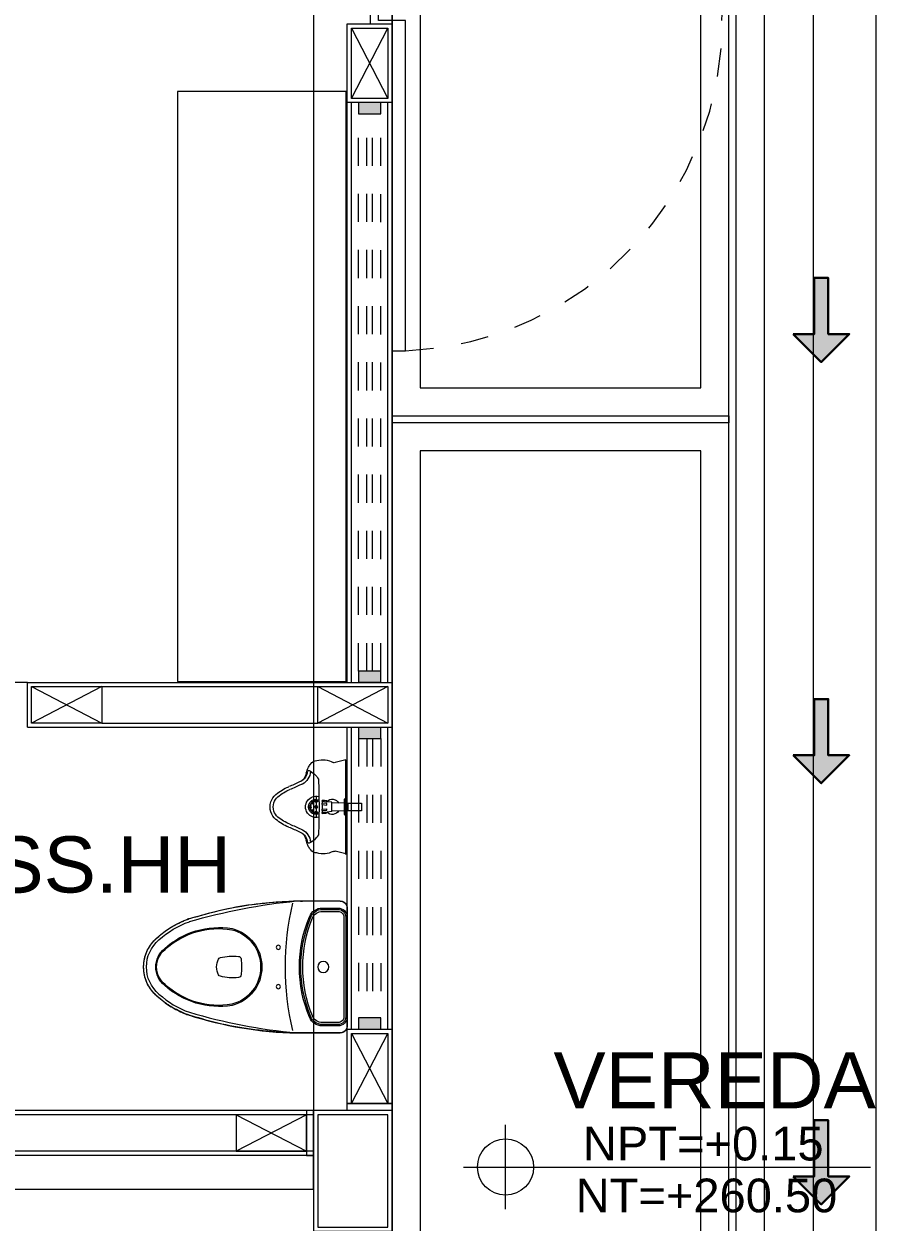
# Model space of a CAD drawing. Header units: metres. Extents: x 349075 to 349285, y 9281902 to 9282050.
# Drawn here: x 349141.298 to 349144.334, y 9281948.207 to 9281952.475 of the extents above; entities that cross this region are included whole.
import ezdxf

# ---------------------------------------------------------------- set-up
doc = ezdxf.new("R2010")
doc.units = ezdxf.units.M
doc.header["$LTSCALE"] = 0.25
for name, pattern in [('01 nivel$0$HIDDEN2', [0.1875, 0.125, -0.0625]), ('ACAD_ISO03W100', [30, 12, -18]), ('HIDDEN', [0.375, 0.25, -0.125])]:
    doc.linetypes.add(name, pattern=pattern)
for name, color, linetype, lineweight in [('.', 7, 'Continuous', 0), ('0_ CUNETAS', 151, 'Continuous', 5), ('0_VANOS', 30, 'Continuous', 9), ('ARQ-FONDO', 253, 'CONTINUOUS', 9), ('CUNETAS-RED', 5, 'CONTINUOUS', 18)]:
    doc.layers.add(name, color=color, linetype=linetype, lineweight=lineweight)
doc.styles.add('Arial_1', font='arial.ttf', dxfattribs={"height": 0.15})

# ---------------------------------------------------------------- blocks, each defined once
blk = doc.blocks.new('*U3841')
at = {"layer": '.', "lineweight": 30}
h = blk.add_hatch(color=1, dxfattribs=at)
h.dxf.hatch_style = 1
h.paths.add_polyline_path([(-0.025, -0.05), (-0.1, -0.05), (0, -0.15), (0.1, -0.05), (0.025, -0.05), (0.025, 0.15), (-0.025, 0.15)])
at = {"layer": '0_ CUNETAS', "color": 1, "lineweight": 30}
blk.add_lwpolyline([(-0.1, -0.05), (-0.025, -0.05), (-0.025, 0.15), (0.025, 0.15), (0.025, -0.05), (0.1, -0.05), (0, -0.15)], close=True, dxfattribs=at)
blk = doc.blocks.new('*U3842')
at = {"layer": '0_ CUNETAS', "color": 0, "linetype": 'ByBlock', "lineweight": -2, "transparency": 16777216}
for p in [(0, 10.5), (0, 9), (0, 7.5)]:
    blk.add_blockref('*U3841', p, dxfattribs=at)
blk = doc.blocks.new('red drenaje')
at = {"layer": 'CUNETAS-RED', "lineweight": 0}
blk.add_line((-7.2, 37.0731), (-7.2, 21.7595), dxfattribs=at)
at = {"layer": 'CUNETAS-RED', "lineweight": 0, "elevation": -41.0973}
for points in [[(-7.1, 37.0731), (-7.1, 21.9709)], [(-7.1, 37.0731), (-7.1, 21.7411), (-6.7, 21.9068), (-6.7, 37.0731), (-7.1, 37.0731)]]:
    blk.add_lwpolyline(points, dxfattribs=at)
at = {"layer": 'CUNETAS-RED', "lineweight": 0}
blk.add_blockref('*U3842', (-6.8964, 22.9186, 684.9178), dxfattribs=at)
blk = doc.blocks.new('columnas topico y donaciones')
at = {"layer": 'ARQ-FONDO'}
for points in [[(0.015, 5.385), (0.015, 5.815), (-0.265, 5.815), (-0.265, 5.385)], [(0, 5.4), (0, 5.8), (-0.25, 5.8), (-0.25, 5.4)]]:
    blk.add_lwpolyline(points, close=True, dxfattribs=at)
blk = doc.blocks.new('3545454')
at = {"layer": 'ARQ-FONDO'}
for p, q in [((2729.8556, 649.2617), (2730.0106, 649.2617)), ((2730.0356, 648.8167), (2730.0356, 649.2367)), ((2729.8556, 648.7917), (2730.0106, 648.7917))]:
    blk.add_line(p, q, dxfattribs=at)
for points in [[(2729.4706, 649.1976, -0.073136), (2729.8556, 649.2617, -0.060294)], [(2729.4735, 649.1881, -0.047463), (2729.8556, 649.2617)], [(2729.4706, 648.8558, 0.073117), (2729.8556, 648.7917, 0.060294)], [(2729.4735, 648.8653, 0.047463), (2729.8556, 648.7917)]]:
    blk.add_lwpolyline(points, format="xyb", dxfattribs=at)
for points in [[(2729.9473, 648.8167), (2730.0036, 648.8167, 0.414214), (2730.0356, 648.8487), (2730.0356, 649.2047, 0.414214), (2730.0036, 649.2367), (2729.9473, 649.2367, 0.303863), (2729.9011, 649.2057, 0.19793), (2729.9011, 648.8476, 0.303863)], [(2729.9473, 648.8217), (2730.0036, 648.8217, 0.414214), (2730.0306, 648.8487), (2730.0306, 649.2047, 0.414214), (2730.0036, 649.2317), (2729.9473, 649.2317, 0.303863), (2729.9057, 649.2038, 0.19793), (2729.9057, 648.8496, 0.303863)], [(2729.9473, 648.8287), (2730.0036, 648.8287, 0.414214), (2730.0236, 648.8487), (2730.0236, 649.2047, 0.414214), (2730.0036, 649.2247), (2729.9473, 649.2247, 0.303863), (2729.9121, 649.2012, 0.19793), (2729.9121, 648.8522, 0.303863)]]:
    blk.add_lwpolyline(points, format="xyb", close=True, dxfattribs=at)
for centre, radius in [((2729.7906, 649.0967), 0.0075), ((2729.9506, 649.0267), 0.02), ((2729.7906, 648.9567), 0.0075)]:
    blk.add_circle(centre, radius, dxfattribs=at)
for centre, radius, start, end in [((2730.8098, 649.0267), 0.9942, 166.8125, 193.1875), ((2730.0106, 649.2367), 0.025, 0, 90), ((2729.5805, 648.8768), 0.2906, 81.0398, 132.3117), ((2729.5776, 648.8818), 0.2817, 80.3823, 132.5542), ((2729.5903, 649.0267), 0.1372, 284.4675, 75.5325), ((2729.5903, 649.0267), 0.1416, 284.4675, 75.5325), ((2729.4374, 649.0267), 0.0836, 128.8077, 231.1923), ((2729.4374, 649.0267), 0.0804, 128.8077, 231.1923), ((2729.5864, 649.0502), 0.01, 104.5395, 150.9044), ((2729.6277, 648.8913), 0.1742, 83.2198, 104.5395), ((2729.6476, 649.0543), 0.01, 5.9844, 86.386), ((2729.6287, 649.0267), 0.0583, 150.9044, 209.0956), ((2729.3847, 649.0267), 0.2744, 354.0156, 5.9844), ((2729.5864, 649.0032), 0.01, 209.0956, 255.4605), ((2729.6277, 649.1621), 0.1742, 255.4605, 276.7802), ((2729.6476, 648.9991), 0.01, 273.614, 354.0156), ((2729.5805, 649.1766), 0.2906, 227.6883, 278.9602), ((2729.5776, 649.1716), 0.2817, 227.4458, 279.6177), ((2730.0106, 648.8167), 0.025, 270, 0)]:
    blk.add_arc(centre, radius, start, end, dxfattribs=at)
at = {"layer": 'ARQ-FONDO', "extrusion": (0, 0, -1)}
blk.add_ellipse((2729.5819, 648.8845), major_axis=(0.2279, 0.2279), ratio=1, start_param=4.760773, end_param=5.154972, dxfattribs=at)
at = {"layer": 'ARQ-FONDO'}
for centre, major_axis, start_param, end_param in [((2729.4473, 649.0267), (0.0895, -0.0895), 3.060588, 4.793394), ((2729.5819, 649.1689), (0.2279, 0.2279), 3.189976, 3.584176)]:
    blk.add_ellipse(centre, major_axis=major_axis, ratio=1, start_param=start_param, end_param=end_param, dxfattribs=at)
blk.add_rational_spline([(2729.3587, 648.9227), (2729.3586, 648.9227), (2729.3586, 648.9228), (2729.3585, 648.9228), (2729.3562, 648.9248), (2729.354, 648.9268), (2729.3456, 648.935), (2729.3399, 648.9418), (2729.3298, 648.9563), (2729.3255, 648.9641), (2729.3185, 648.9802), (2729.3158, 648.9887), (2729.312, 649.0059), (2729.3109, 649.0147), (2729.3105, 649.0323), (2729.3111, 649.0412), (2729.3141, 649.0585), (2729.3165, 649.0671), (2729.3227, 649.0836), (2729.3267, 649.0915), (2729.336, 649.1065), (2729.3414, 649.1135), (2729.3509, 649.1237), (2729.3546, 649.1272), (2729.3585, 649.1306), (2729.3586, 649.1306), (2729.3586, 649.1307), (2729.3587, 649.1307), (2729.3587, 649.1307), (2729.3587, 649.1307), (2729.3587, 649.1307), (2729.3662, 649.1375), (2729.374, 649.144), (2729.3959, 649.1604), (2729.4104, 649.1697), (2729.4399, 649.1854), (2729.4549, 649.192), (2729.4702, 649.1975), (2729.4703, 649.1975), (2729.4705, 649.1976), (2729.4706, 649.1976), (2729.5954, 649.2377), (2729.7246, 649.2592), (2729.8556, 649.2617), (2729.9073, 649.2617), (2729.959, 649.2617), (2730.0106, 649.2617), (2730.0253, 649.2617), (2730.0356, 649.2513), (2730.0356, 649.2367), (2730.0356, 649.0967), (2730.0356, 648.9567), (2730.0356, 648.8167), (2730.0356, 648.802), (2730.0253, 648.7917), (2730.0106, 648.7917), (2729.959, 648.7917), (2729.9073, 648.7917), (2729.8556, 648.7917), (2729.7246, 648.7942), (2729.5954, 648.8157), (2729.4706, 648.8558), (2729.4705, 648.8558), (2729.4703, 648.8559), (2729.4702, 648.8559), (2729.4549, 648.8614), (2729.4399, 648.868), (2729.4104, 648.8837), (2729.3959, 648.893), (2729.374, 648.9094), (2729.3662, 648.9159), (2729.3587, 648.9227), (2729.3587, 648.9227), (2729.3587, 648.9227), (2729.3587, 648.9227)], [1, 1, 1, 1, 1, 1, 1, 1, 1, 1, 1, 1, 1, 1, 1, 1, 1, 1, 1, 1, 1, 1, 1, 1, 1, 1, 1, 1, 1, 1, 1, 1, 1, 1, 1, 1, 1, 1, 1, 1, 1, 0.992906089237, 0.992906089237, 1, 1, 1, 1, 0.804737854124, 0.804737854124, 1, 1, 1, 1, 0.804737854127, 0.804737854127, 1, 1, 1, 1, 0.99290975227, 0.99290975227, 1, 1, 1, 1, 1, 1, 1, 1, 1, 1, 1, 1, 1, 1], degree=3, knots=[0, 0, 0, 0, 0.001494, 0.001494, 0.001494, 0.067055, 0.067055, 0.260732, 0.260732, 0.454409, 0.454409, 0.648086, 0.648086, 0.841764, 0.841764, 1.035441, 1.035441, 1.229118, 1.229118, 1.422795, 1.422795, 1.616472, 1.616472, 1.728886, 1.728886, 1.728886, 1.730392, 1.730392, 1.730392, 1.730573, 1.730573, 1.730573, 1.822093, 1.822093, 1.977165, 1.977165, 2.124105, 2.124105, 2.124105, 3.124105, 3.124105, 3.124105, 3.41613, 3.41613, 3.41613, 4.41613, 4.41613, 4.41613, 5.986926, 5.986926, 5.986926, 6.986926, 6.986926, 6.986926, 8.557723, 8.557723, 8.557723, 9.557723, 9.557723, 9.557723, 9.849672, 9.849672, 9.849672, 10.849672, 10.849672, 10.849672, 10.996613, 10.996613, 11.151684, 11.151684, 11.243278, 11.243278, 11.243278, 11.243386, 11.243386, 11.243386, 11.243386], dxfattribs=at)
for points, knots in [([(2729.3586, 649.1306), (2729.3661, 649.1375), (2729.374, 649.144), (2729.3959, 649.1604), (2729.4104, 649.1697), (2729.4399, 649.1854), (2729.4549, 649.192), (2729.4702, 649.1975)], [5.5461706, 5.5461706, 5.5461706, 5.5461706, 5.638358, 5.638358, 5.7934291, 5.7934291, 5.94037, 5.94037, 5.94037, 5.94037]), ([(2729.3588, 649.1308), (2729.3548, 649.1274), (2729.351, 649.1238), (2729.3414, 649.1135), (2729.336, 649.1065), (2729.3267, 649.0915), (2729.3227, 649.0836), (2729.3165, 649.0671), (2729.3141, 649.0585), (2729.3111, 649.0412), (2729.3105, 649.0323), (2729.3109, 649.0147), (2729.312, 649.0059), (2729.3158, 648.9887), (2729.3185, 648.9802), (2729.3255, 648.9641), (2729.3298, 648.9563), (2729.3399, 648.9418), (2729.3456, 648.935), (2729.3541, 648.9267), (2729.3564, 648.9246), (2729.3588, 648.9226)], [0.704394, 0.704394, 0.704394, 0.704394, 0.819519, 0.819519, 1.013197, 1.013197, 1.206874, 1.206874, 1.400551, 1.400551, 1.594228, 1.594228, 1.787905, 1.787905, 1.981583, 1.981583, 2.17526, 2.17526, 2.368937, 2.368937, 2.437199, 2.437199, 2.437199, 2.437199]), ([(2729.3586, 648.9228), (2729.3661, 648.9159), (2729.374, 648.9094), (2729.3959, 648.893), (2729.4104, 648.8837), (2729.4399, 648.868), (2729.4549, 648.8614), (2729.4702, 648.8559)], [5.5461706, 5.5461706, 5.5461706, 5.5461706, 5.638358, 5.638358, 5.7934291, 5.7934291, 5.94037, 5.94037, 5.94037, 5.94037])]:
    blk.add_open_spline(points, degree=3, knots=knots, dxfattribs=at)
blk = doc.blocks.new('3145')
at = {"layer": 'ARQ-FONDO'}
for p, q in [((2730.4578, 649.8224), (2730.4198, 649.8124)), ((2730.4578, 649.8239), (2730.4578, 649.4874)), ((2730.3518, 649.6169), (2730.3518, 649.6929)), ((2730.3731, 649.6782), (2730.3731, 649.6753)), ((2730.3731, 649.6753), (2730.3901, 649.6732)), ((2730.3731, 649.6678), (2730.3731, 649.6753)), ((2730.3731, 649.6678), (2730.3731, 649.6626)), ((2730.3731, 649.6626), (2730.3901, 649.6616)), ((2730.3731, 649.6469), (2730.3731, 649.6626)), ((2730.3901, 649.6762), (2730.3901, 649.6732)), ((2730.4081, 649.6711), (2730.3901, 649.6734)), ((2730.3901, 649.6669), (2730.3901, 649.6616)), ((2730.4081, 649.6711), (2730.4081, 649.6386)), ((2730.4081, 649.6689), (2730.4529, 649.6679)), ((2730.4581, 649.6849), (2730.4566, 649.6849)), ((2730.4579, 649.6654), (2730.4661, 649.6654)), ((2730.4661, 649.6654), (2730.4661, 649.6444)), ((2730.3731, 649.6469), (2730.3901, 649.6481)), ((2730.3731, 649.6469), (2730.3731, 649.6417)), ((2730.3901, 649.6428), (2730.3731, 649.6417)), ((2730.3731, 649.6344), (2730.3731, 649.6417)), ((2730.3731, 649.6344), (2730.3901, 649.6365)), ((2730.3731, 649.6344), (2730.3731, 649.6315)), ((2730.3901, 649.6481), (2730.3901, 649.6428)), ((2730.4081, 649.6386), (2730.3901, 649.6363)), ((2730.3901, 649.6365), (2730.3901, 649.6336)), ((2730.4529, 649.6418), (2730.4081, 649.6409)), ((2730.4581, 649.6249), (2730.4566, 649.6249)), ((2730.4579, 649.6444), (2730.4661, 649.6444)), ((2730.4578, 649.4874), (2730.4198, 649.4973))]:
    blk.add_line(p, q, dxfattribs=at)
blk.add_lwpolyline([(2730.4578, 649.6412), (2730.5132, 649.6412), (2730.5132, 649.6683), (2730.4578, 649.6683)], dxfattribs=at)
for centre in [(2730.3308, 649.6549), (2730.337, 649.6697), (2730.3518, 649.6759), (2730.3518, 649.6549), (2730.337, 649.64), (2730.3518, 649.6339)]:
    blk.add_circle(centre, 0.0045, dxfattribs=at)
for centre, radius, start, end in [((2730.4133, 649.75), 0.1001, 152.1091, 165.6415), ((2730.3443, 649.7704), 0.025, 150.6393, 167.3874), ((2730.3251, 649.7812), 0.003, 68.283, 150.6393), ((2730.3626, 649.7797), 0.0414, 137.0763, 155.5035), ((2730.3019, 649.7229), 0.0657, 28.0773, 68.283), ((2730.3547, 649.7903), 0.0285, 90.7119, 141.9767), ((2730.3769, 649.748), 0.0744, 61.4008, 107.6694), ((2730.4173, 649.8221), 0.01, 241.4008, 284.6764), ((2730.1085, 650.1135), 0.413, 290.6002, 296.5044), ((2730.2809, 649.7788), 0.0369, 288.8281, 321.6071), ((2730.2809, 649.7788), 0.0479, 288.8281, 321.6071), ((2730.2874, 649.7661), 0.0229, 310.3096, 330.6333), ((2730.2492, 649.793), 0.0696, 326.7008, 344.8438), ((2730.2746, 649.786), 0.0464, 319.4825, 347.3874), ((2730.2746, 649.786), 0.0574, 319.4825, 347.3874), ((2730.3443, 649.7704), 0.014, 150.6393, 167.3874), ((2730.3356, 649.7746), 0.00444, 84.8846, 143.7978), ((2727.9106, 649.6549), 2.4513, 0, 2.3147), ((2730.2503, 649.6507), 0.0643, 130.7416, 159.763), ((2730.323, 649.5609), 0.1798, 112.6102, 129.6285), ((2730.323, 649.5609), 0.1688, 112.6102, 129.6285), ((2730.1085, 650.1135), 0.424, 290.6002, 296.5044), ((2730.2681, 649.6547), 0.0802, 166.8561, 192.822), ((2730.2698, 649.6549), 0.071, 167.9395, 192.0605), ((2730.2512, 649.6498), 0.0545, 130.8841, 158.6208), ((2730.3518, 649.6549), 0.038, 75.1723, 284.8277), ((2730.3518, 649.6549), 0.027, 68.5556, 291.4444), ((2730.3518, 649.6549), 0.021, 71.8571, 288.1429), ((2730.3518, 649.6549), 0.0045, 0, 299.9382), ((2727.9106, 649.6549), 2.4513, 357.6853, 0), ((2730.4091, 649.6546), 0.027, 30.5665, 134.7348), ((2730.2512, 649.6599), 0.0655, 200.5882, 229.1159), ((2730.2512, 649.6599), 0.0545, 201.3792, 229.1159), ((2730.323, 649.7488), 0.1688, 230.3715, 247.3898), ((2730.4091, 649.6546), 0.027, 225.2652, 330.7698), ((2730.323, 649.7488), 0.1798, 230.3715, 247.3898), ((2730.1085, 649.1962), 0.413, 63.4956, 69.3998), ((2730.1085, 649.1962), 0.424, 63.4956, 69.3998), ((2730.2809, 649.531), 0.0479, 38.3929, 71.1719), ((2730.2809, 649.531), 0.0369, 38.3929, 71.1719), ((2730.2874, 649.5436), 0.0229, 29.3667, 49.6904), ((2730.2492, 649.5167), 0.0696, 15.1562, 33.2992), ((2730.2746, 649.5237), 0.0464, 12.6126, 40.5175), ((2730.4133, 649.5597), 0.1001, 194.3585, 207.8909), ((2730.2746, 649.5237), 0.0574, 12.6126, 40.5175), ((2730.3443, 649.5393), 0.025, 192.6126, 209.3607), ((2730.3251, 649.5285), 0.003, 209.3607, 291.717), ((2730.3019, 649.5868), 0.0657, 291.717, 331.9227), ((2730.3443, 649.5393), 0.014, 192.6126, 209.3607), ((2730.3356, 649.5351), 0.00444, 216.2022, 275.1154), ((2730.3626, 649.53), 0.0414, 204.4965, 222.9237), ((2730.3612, 649.5275), 0.0388, 221.4974, 259.7472), ((2730.3739, 649.5717), 0.0846, 256.67, 297.1807), ((2730.4173, 649.4876), 0.01, 75.3236, 118.5992)]:
    blk.add_arc(centre, radius, start, end, dxfattribs=at)
for points in [[(2730.3731, 649.6782), (2730.3788, 649.6775), (2730.3845, 649.6768), (2730.3901, 649.6762)], [(2730.3731, 649.6678), (2730.3788, 649.6675), (2730.3845, 649.6672), (2730.3901, 649.6669)], [(2730.3901, 649.6336), (2730.3845, 649.6329), (2730.3788, 649.6322), (2730.3731, 649.6315)]]:
    blk.add_open_spline(points, degree=3, dxfattribs=at)
blk.add_open_spline([(2730.4566, 649.6849), (2730.4563, 649.6849), (2730.4559, 649.6848), (2730.4552, 649.6846), (2730.4549, 649.6844), (2730.4544, 649.684), (2730.4542, 649.6838), (2730.4538, 649.6834), (2730.4536, 649.6832), (2730.4534, 649.6828), (2730.4534, 649.6826), (2730.4533, 649.6824), (2730.4532, 649.6823), (2730.4532, 649.6821), (2730.4532, 649.682), (2730.4532, 649.6819), (2730.4531, 649.6818), (2730.4531, 649.6815), (2730.4531, 649.6814), (2730.4531, 649.6807), (2730.453, 649.6799), (2730.453, 649.6774), (2730.453, 649.6757), (2730.4529, 649.6716), (2730.4529, 649.6692), (2730.4529, 649.6641), (2730.4529, 649.6614), (2730.4529, 649.6558), (2730.4529, 649.6529), (2730.4529, 649.6473), (2730.4529, 649.6446), (2730.4529, 649.6396), (2730.4529, 649.6374), (2730.453, 649.6335), (2730.453, 649.6319), (2730.4531, 649.6294), (2730.4531, 649.6288), (2730.4531, 649.628), (2730.4531, 649.628), (2730.4532, 649.6277), (2730.4532, 649.6276), (2730.4532, 649.6274), (2730.4533, 649.6273), (2730.4534, 649.6269), (2730.4535, 649.6267), (2730.4538, 649.6263), (2730.4539, 649.6261), (2730.4542, 649.6258), (2730.4544, 649.6257), (2730.4549, 649.6253), (2730.4553, 649.6251), (2730.4561, 649.6249), (2730.4564, 649.6249), (2730.4566, 649.6249)], degree=3, knots=[1.916723, 1.916723, 1.916723, 1.916723, 1.919748, 1.919748, 1.923082, 1.923082, 1.927452, 1.927452, 1.934042, 1.934042, 1.943437, 1.943437, 1.953798, 1.953798, 1.967187, 1.967187, 1.990863, 1.990863, 2.061295, 2.061295, 2.375454, 2.375454, 2.703907, 2.703907, 3.025591, 3.025591, 3.346257, 3.346257, 3.666675, 3.666675, 3.987107, 3.987107, 4.307832, 4.307832, 4.629766, 4.629766, 4.960183, 4.960183, 5.009249, 5.009249, 5.020348, 5.020348, 5.034179, 5.034179, 5.044278, 5.044278, 5.048432, 5.048432, 5.051491, 5.051491, 5.05606, 5.05606, 5.058315, 5.058315, 5.058315, 5.058315], dxfattribs=at)
blk = doc.blocks.new('00_PTA_ 01')
at = {"layer": 'ARQ-FONDO'}
for points in [[(1.97, 0.105), (0.99, 0.105), (0.99, 0.065), (1.97, 0.065)], [(0, 0), (0.035, 0), (0.035, 0.025), (0.01, 0.025), (0.01, 0.065), (0, 0.065)], [(1, 0), (1, 0.065), (0.99, 0.065), (0.99, 0.025), (0.965, 0.025), (0.965, 0)]]:
    blk.add_lwpolyline(points, close=True, dxfattribs=at)
at = {"layer": 'ARQ-FONDO', "linetype": 'ACAD_ISO03W100', "ltscale": 0.01}
blk.add_arc((0.9904, 0.0646), 0.9804, 2.3621, 179.9762, dxfattribs=at)
at = {"layer": 'ARQ-FONDO', "linetype": 'HIDDEN', "ltscale": 0.25}
blk.add_arc((0.99, 0.065), 0.98, 359.9999999999994, 1.2213e-12, dxfattribs=at)
blk = doc.blocks.new('*U1463')
at = {"linetype": 'Continuous', "true_color": 0xbebebe}
for points in [[(3032.1314, 1351.1888), (3032.1314, 1351.2688), (3032.1714, 1351.2688), (3032.1714, 1351.1888)], [(3034.1564, 1351.1888), (3034.1564, 1351.2688), (3034.1964, 1351.2688), (3034.1964, 1351.1888)]]:
    blk.add_hatch(color=9, dxfattribs=at).paths.add_polyline_path(points)
at = {"layer": '0_VANOS', "linetype": 'Continuous'}
for p, q in [((3032.1314, 1351.2688), (3032.1714, 1351.2688)), ((3032.1314, 1351.2688), (3032.1314, 1351.1888)), ((3032.1714, 1351.2688), (3032.1714, 1351.1888)), ((3034.1564, 1351.1888), (3034.1564, 1351.2688)), ((3034.1564, 1351.2688), (3034.1964, 1351.2688)), ((3034.1964, 1351.2688), (3034.1964, 1351.1888)), ((3032.1714, 1351.1888), (3032.1314, 1351.1888)), ((3034.1964, 1351.1888), (3034.1564, 1351.1888))]:
    blk.add_line(p, q, dxfattribs=at)
at = {"layer": '0_VANOS', "linetype": '01 nivel$0$HIDDEN2', "ltscale": 0.5}
for p, q in [((3032.1708, 1351.2688), (3034.1558, 1351.2688)), ((3032.1714, 1351.2388), (3034.1564, 1351.2388)), ((3032.1714, 1351.2188), (3034.1564, 1351.2188)), ((3032.1714, 1351.1888), (3034.1564, 1351.1888))]:
    blk.add_line(p, q, dxfattribs=at)
at = {"layer": '0_VANOS', "linetype": '01 nivel$0$HIDDEN2'}
blk.add_line((3034.1564, 1351.2688), (3034.1964, 1351.2688), dxfattribs=at)
blk = doc.blocks.new('*U1457')
at = {"linetype": 'Continuous', "true_color": 0xbebebe}
for points in [[(3032.1314, 1351.1888), (3032.1314, 1351.2688), (3032.1714, 1351.2688), (3032.1714, 1351.1888)], [(3033.1664, 1351.1888), (3033.1664, 1351.2688), (3033.2064, 1351.2688), (3033.2064, 1351.1888)]]:
    blk.add_hatch(color=9, dxfattribs=at).paths.add_polyline_path(points)
at = {"layer": '0_VANOS', "linetype": 'Continuous'}
for p, q in [((3032.1314, 1351.2688), (3032.1714, 1351.2688)), ((3032.1314, 1351.2688), (3032.1314, 1351.1888)), ((3032.1714, 1351.2688), (3032.1714, 1351.1888)), ((3033.1664, 1351.1888), (3033.1664, 1351.2688)), ((3033.1664, 1351.2688), (3033.2064, 1351.2688)), ((3033.2064, 1351.2688), (3033.2064, 1351.1888)), ((3032.1714, 1351.1888), (3032.1314, 1351.1888)), ((3033.2064, 1351.1888), (3033.1664, 1351.1888))]:
    blk.add_line(p, q, dxfattribs=at)
at = {"layer": '0_VANOS', "linetype": '01 nivel$0$HIDDEN2', "ltscale": 0.5}
for p, q in [((3032.1708, 1351.2688), (3033.1658, 1351.2688)), ((3032.1714, 1351.2388), (3033.1664, 1351.2388)), ((3032.1714, 1351.2188), (3033.1664, 1351.2188)), ((3032.1714, 1351.1888), (3033.1664, 1351.1888))]:
    blk.add_line(p, q, dxfattribs=at)
at = {"layer": '0_VANOS', "linetype": '01 nivel$0$HIDDEN2'}
blk.add_line((3033.1664, 1351.2688), (3033.2064, 1351.2688), dxfattribs=at)
blk = doc.blocks.new('edf 2 pg bloque')
at = {"layer": 'ARQ-FONDO'}
for p, q in [((-0.16, -1.63, 726.015), (0, -1.63, 726.015)), ((-0.145, -1.645, 746.5637), (-0.015, -1.895, 746.5637)), ((-0.145, -1.895, 746.5637), (-0.015, -1.645, 746.5637)), ((-0.16, -3.975, 726.015), (-0.16, -1.91, 726.015)), ((-0.145, -3.975, 726.015), (-0.145, -1.91, 726.015)), ((-0.015, -3.975, 726.015), (-0.015, -1.91, 726.015)), ((0, -3.975, 726.015), (0, -1.91, 726.015)), ((-1.2988, -3.975, 726.015), (-1.9988, -3.975, 726.015)), ((-1.2988, -3.975, 726.015), (0, -3.975, 726.015)), ((-1.2988, -4.135, 726.015), (-1.2988, -3.975, 726.015)), ((-1.0338, -3.99, 726.015), (-1.2838, -4.12, 726.015)), ((-1.2838, -3.99, 726.015), (-1.0338, -4.12, 726.015)), ((-1.0338, -3.99, 726.015), (-0.265, -3.99, 726.015)), ((-0.015, -3.99, 726.015), (-0.265, -4.12, 726.015)), ((-0.265, -3.99, 726.015), (-0.015, -4.12, 726.015)), ((0, -5.475, 726.015), (0, -3.975, 726.015)), ((-1.2988, -4.135, 726.015), (0, -4.135, 726.015)), ((-1.0338, -4.12, 726.015), (-0.265, -4.12, 726.015)), ((-0.16, -5.21, 726.015), (-0.16, -4.135, 726.015)), ((-0.145, -5.21, 726.015), (-0.145, -4.135, 726.015)), ((-0.015, -5.21, 726.015), (-0.015, -4.135, 726.015)), ((-0.145, -5.225, 726.015), (-0.015, -5.475, 726.015)), ((-0.145, -5.475, 726.015), (-0.015, -5.225, 726.015)), ((-0.28, -5.5, 726.015), (-3.425, -5.5, 726.015)), ((0, -5.475, 726.015), (-0.16, -5.475, 726.015)), ((-0.28, -5.515, 726.015), (-3.175, -5.515, 726.015)), ((-0.555, -5.515, 726.015), (-0.305, -5.645, 726.015)), ((-0.305, -5.515, 726.015), (-0.555, -5.645, 726.015)), ((-0.28, -5.66, 726.015), (-3.4251, -5.66, 726.015)), ((-0.28, -5.645, 726.015), (-3.175, -5.645, 726.015))]:
    blk.add_line(p, q, dxfattribs=at)
at = {"layer": 'ARQ-FONDO', "ltscale": 0.7}
for points, elevation in [([(-8.83, 1.67), (1.5, 1.67), (1.5, -12.66), (-8.83, -12.66)], 1410.9328), ([(-0.28, -5.78), (-0.28, -5.5), (-7.05, -5.5), (-7.05, -5.78)], 726.015)]:
    blk.add_lwpolyline(points, close=True, dxfattribs=dict(at, elevation=elevation))
blk.add_lwpolyline([(0, -0.43), (-0.28, -0.43), (-0.28, -10.9), (0, -10.9)], close=True, dxfattribs=at)
at = {"layer": 'ARQ-FONDO'}
for points, elevation in [([(-0.16, -1.91), (-0.16, -1.63), (0, -1.63), (0, -1.91)], 746.5637), ([(-0.145, -1.895), (-0.145, -1.645), (-0.015, -1.645), (-0.015, -1.895)], 746.5637), ([(-1.2838, -3.99), (-1.0338, -3.99), (-1.0338, -4.12), (-1.2838, -4.12)], 726.015), ([(-0.265, -3.99), (-0.015, -3.99), (-0.015, -4.12), (-0.265, -4.12)], 726.015), ([(-0.16, -5.475), (-0.16, -5.21), (0, -5.21), (0, -5.475)], 726.015), ([(-0.145, -5.475), (-0.145, -5.225), (-0.015, -5.225), (-0.015, -5.475)], 726.015), ([(-0.28, -5.5), (-0.305, -5.5), (-0.305, -5.66), (-0.28, -5.66)], 726.015), ([(-0.16, -5.5), (-0.16, -5.475), (0, -5.475), (0, -5.5)], 726.015), ([(-0.305, -5.515), (-0.555, -5.515), (-0.555, -5.645), (-0.305, -5.645)], 726.015)]:
    blk.add_lwpolyline(points, close=True, dxfattribs=dict(at, elevation=elevation))
at = {"layer": 'ARQ-FONDO', "lineweight": 0, "elevation": 726.015}
blk.add_lwpolyline([(-0.1641, -3.9713), (-0.1641, -1.871), (-0.7641, -1.871), (-0.7641, -3.9713)], close=True, dxfattribs=at)
at = {"layer": 'ARQ-FONDO'}
blk.add_blockref('columnas topico y donaciones', (-0.015, -11.315, 726.015), dxfattribs=at)
at = {"layer": 'ARQ-FONDO', "xscale": 1.199999999999817, "yscale": 1.199999999999817, "zscale": 1.199999999999817, "rotation": 270}
blk.add_blockref('00_PTA_ 01', (-0.078, -0.43), dxfattribs=at)
at = {"layer": 'ARQ-FONDO', "xscale": -1}
for name, p, rotation in [('*U1463', (-1351.3088, -3036.1064, 726.015), 270), ('*U1457', (1351.1488, 3027.9964, 726.015), 90)]:
    blk.add_blockref(name, p, dxfattribs=dict(at, rotation=rotation))
at = {"layer": 'ARQ-FONDO', "lineweight": 30, "xscale": -1, "rotation": 180}
for name, p in [('3145', (-2730.6221, 645.2364, 1431.4814)), ('3545454', (-2730.1956, 644.0381, 1431.4814))]:
    blk.add_blockref(name, p, dxfattribs=at)
at = {"layer": 'ARQ-FONDO', "insert": (-1.5039, -4.5234, 726.015), "char_height": 0.2, "width": 1.006572, "attachment_point": 1, "style": 'Arial_1'}
blk.add_mtext('\\pxqc;SS.HH', dxfattribs=at)
blk = doc.blocks.new('JUNTA VEREDA')
at = {"layer": 'ARQ-FONDO'}
blk.add_lwpolyline([(-0.0133, 1.2), (0.0121, 1.2), (0.0121, 0), (-0.0133, 0)], close=True, dxfattribs=at)
blk = doc.blocks.new('Cotas de elevación - M_Cota de elevación - Destino rellenado-517392-Nivel 1')
at = {"layer": 'ARQ-FONDO'}
for p, q in [((0, -0.0015), (0, 0.0015)), ((-0.0015, 0), (0.013, 0))]:
    blk.add_line(p, q, dxfattribs=at)
blk.add_circle((0, 0), 0.001, dxfattribs=at)
blk = doc.blocks.new('verda bloque edf 02 pg')
at = {"layer": 'ARQ-FONDO', "elevation": 726.015}
blk.add_lwpolyline([(0, 0), (-9.73, 0), (-9.73, -13.33), (0, -13.33)], close=True, dxfattribs=at)
at = {"layer": 'ARQ-FONDO'}
for points in [[(0, -3.8254), (0, -0.8254), (-1.2, -0.8254), (-1.2, -3.8254)], [(-0.1, -3.7254), (-0.1, -0.9254), (-1.1, -0.9254), (-1.1, -3.7254)], [(0, -6.8508), (0, -3.8508), (-1.2, -3.8508), (-1.2, -6.8508)], [(-0.1, -6.7508), (-0.1, -3.9508), (-1.1, -3.9508), (-1.1, -6.7508)]]:
    blk.add_lwpolyline(points, close=True, dxfattribs=at)
at = {"layer": 'ARQ-FONDO', "rotation": 90}
blk.add_blockref('JUNTA VEREDA', (0, -3.8375), dxfattribs=at)
at = {"layer": 'ARQ-FONDO', "xscale": 99.99999999999991, "yscale": 99.99999999999991, "zscale": 99.99999999999991}
blk.add_blockref('Cotas de elevación - M_Cota de elevación - Destino rellenado-517392-Nivel 1', (-0.7959, -6.5011, 726.015), dxfattribs=at)
at = {"layer": 'ARQ-FONDO', "insert": (-1.2259, -6.0921, 726.015), "char_height": 0.2, "width": 2.349898, "attachment_point": 1, "style": 'Arial_1'}
blk.add_mtext('\\pxqc;VEREDA', dxfattribs=at)
at = {"layer": 'ARQ-FONDO', "char_height": 0.12, "width": 0.902142, "attachment_point": 1, "line_spacing_factor": 0.941778, "style": 'Arial_1'}
for s, insert in [('NPT=+0.15', (-0.5201, -6.3577, 726.015)), ('NT=+260.50', (-0.546, -6.5423, 726.015))]:
    blk.add_mtext(s, dxfattribs=dict(at, insert=insert))

msp = doc.modelspace()

# ---------------------------------------------------------------- linework, layer by layer
at = {"layer": 'ARQ-FONDO', "elevation": 0}
msp.add_lwpolyline([(349135.2797, 9281954.1045), (349142.6097, 9281954.1045), (349142.6097, 9281942.7745), (349135.2797, 9281942.7745)], close=True, dxfattribs=at)

# ---------------------------------------------------------------- block references
at = {"layer": 'ARQ-FONDO', "lineweight": 5}
for name, p in [('edf 2 pg bloque', (349142.6097, 9281954.1045, -726.015)), ('verda bloque edf 02 pg', (349143.8097, 9281954.9045, -726.015))]:
    msp.add_blockref(name, p, dxfattribs=at)
at = {"layer": 'CUNETAS-RED', "lineweight": 30}
msp.add_blockref('red drenaje', (349151.0347, 9281918.0014), dxfattribs=at)

doc.saveas('drawing.dxf')
